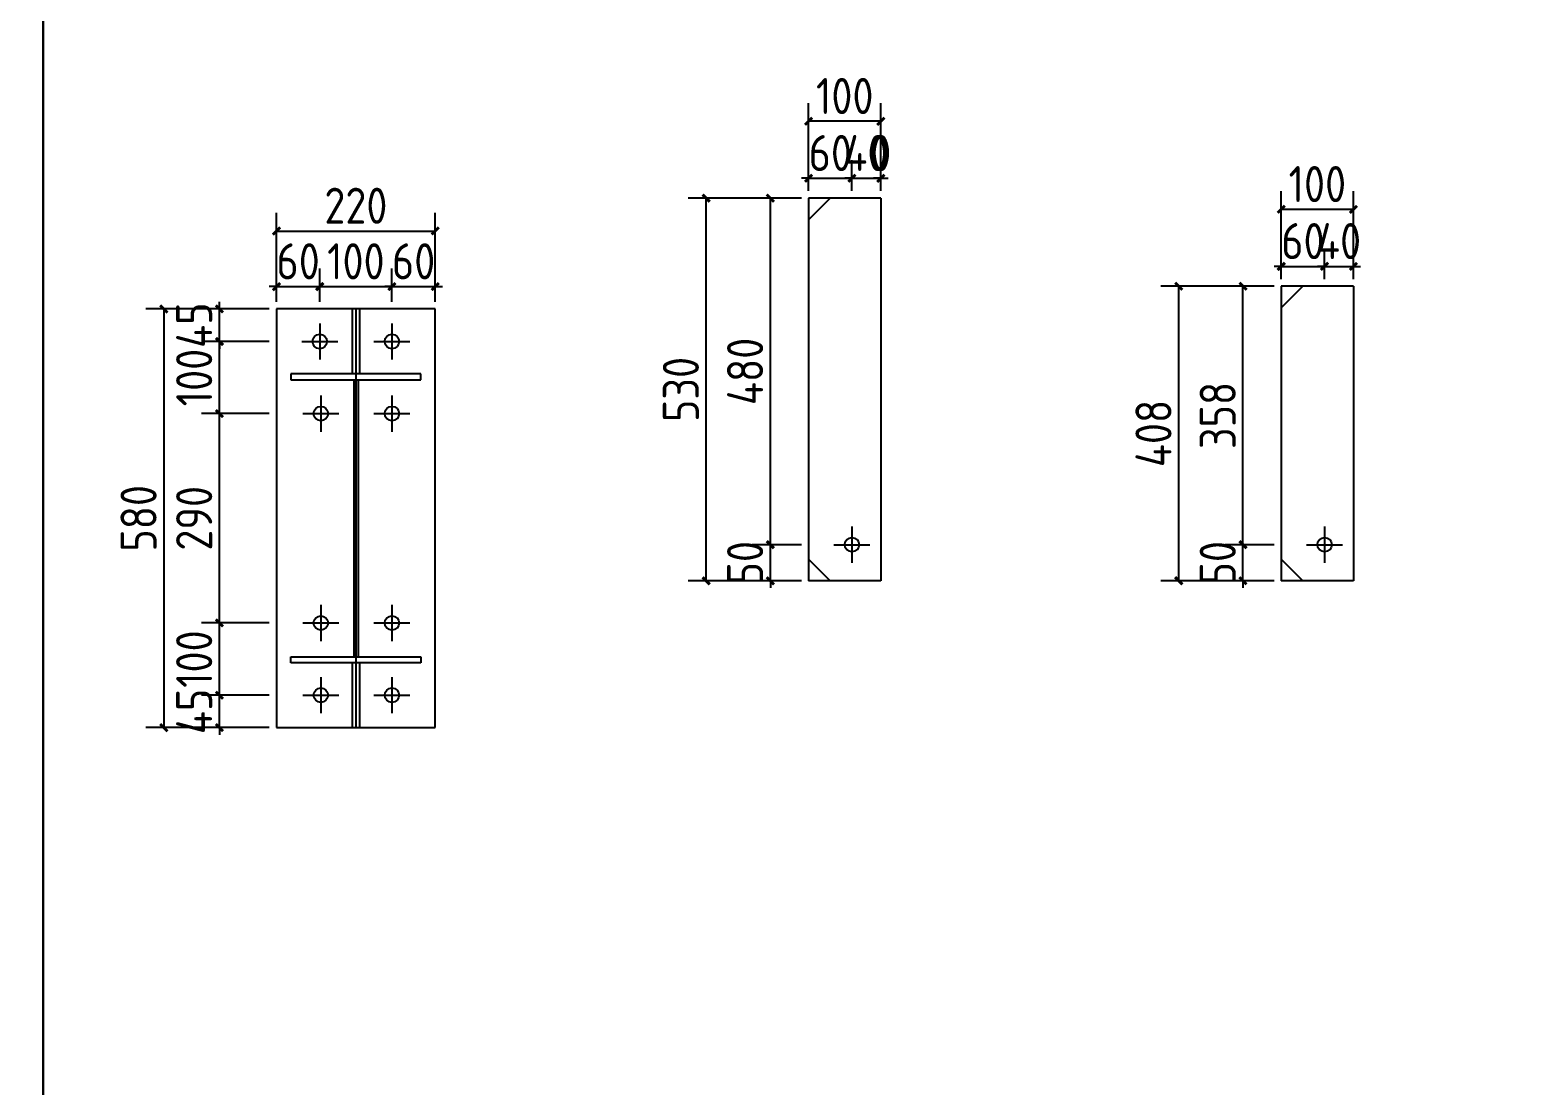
# Model space of a CAD drawing. Extents: x 411778 to 673094, y -11605 to 324395.
# Drawn here: x 449332 to 453501, y 111858 to 114783 of the extents above; entities that cross this region are included whole.
import ezdxf

# ---------------------------------------------------------------- set-up
doc = ezdxf.new("R2010")
doc.units = 0
doc.header["$LTSCALE"] = 1000
doc.header["$MEASUREMENT"] = 0
doc.styles.get("Standard").update_dxf_attribs({"font": 'gbenor.shx', "bigfont": 'gbcbig.shx'})
doc.dimstyles.get("Standard").update_dxf_attribs({"dimscale": 100, "dimtxt": 3.5, "dimasz": 1, "dimexe": 2.5, "dimexo": 3, "dimgap": 1.5, "dimtad": 1, "dimdec": 0, "dimzin": 0, "dimdsep": 46, "dimtxsty": 'Standard', "dimblk": 'ARCHTICK', "dimcen": 0.09, "dimadec": 0, "dimazin": 0, "dimtfac": 1, "dimtdec": 0, "dimtix": 1, "dimtmove": 2, "dimatfit": 3, "dimfxl": 1, "dimtolj": 1, "dimtzin": 0, "dimarcsym": 0})

# ---------------------------------------------------------------- blocks, each defined once
blk = doc.blocks.new('_ArchTick')
at = {"color": 0, "linetype": 'ByBlock', "const_width": 0.4}
blk.add_lwpolyline([(-0.5, -0.5), (0.5, 0.5)], dxfattribs=at)
blk = doc.blocks.new('*D1028')
at = {"color": 3, "lineweight": -2}
for p, q in [((449856.5, 112940.5), (449856.5, 112960.5)), ((449994.5, 112940.5), (449806.5, 112940.5)), ((449856.5, 112850.5), (449856.5, 112940.5)), ((449994.5, 112850.5), (449806.5, 112850.5)), ((449856.5, 112850.5), (449856.5, 112830.5))]:
    blk.add_line(p, q, dxfattribs=at)
at = {"layer": 'Defpoints', "color": 0}
for p in [(449856.5, 112940.5), (450014.5, 112940.5), (450014.5, 112850.5)]:
    blk.add_point(p, dxfattribs=at)
at = {"color": 3, "lineweight": -2, "xscale": 20, "yscale": 20, "zscale": 20}
for p, rotation in [((449856.5, 112940.5), 270), ((449856.5, 112850.5), 90)]:
    blk.add_blockref('_ArchTick', p, dxfattribs=dict(at, rotation=rotation))
at = {"color": 0, "insert": (449786.5, 112895.5), "char_height": 100, "attachment_point": 5, "rotation": 90}
blk.add_mtext('\\A1;45', dxfattribs=at)
blk = doc.blocks.new('*D1000')
at = {"color": 3, "lineweight": -2}
for p, q in [((449994.5, 113140.5), (449806.5, 113140.5)), ((449856.5, 112940.5), (449856.5, 113140.5)), ((449994.5, 112940.5), (449806.5, 112940.5))]:
    blk.add_line(p, q, dxfattribs=at)
at = {"layer": 'Defpoints', "color": 0}
for p in [(449856.5, 113140.5), (450014.5, 113140.5), (450014.5, 112940.5)]:
    blk.add_point(p, dxfattribs=at)
at = {"color": 3, "lineweight": -2, "xscale": 20, "yscale": 20, "zscale": 20}
for p, rotation in [((449856.5, 113140.5), 90), ((449856.5, 112940.5), 270)]:
    blk.add_blockref('_ArchTick', p, dxfattribs=dict(at, rotation=rotation))
at = {"color": 0, "insert": (449786.5, 113040.5), "char_height": 100, "attachment_point": 5, "rotation": 90}
blk.add_mtext('\\A1;100', dxfattribs=at)
blk = doc.blocks.new('*D1001')
at = {"color": 3, "lineweight": -2}
for p, q in [((449994.5, 113720.5), (449806.5, 113720.5)), ((449856.5, 113140.5), (449856.5, 113720.5)), ((449994.5, 113140.5), (449806.5, 113140.5))]:
    blk.add_line(p, q, dxfattribs=at)
at = {"layer": 'Defpoints', "color": 0}
for p in [(449856.5, 113720.5), (450014.5, 113720.5), (450014.5, 113140.5)]:
    blk.add_point(p, dxfattribs=at)
at = {"color": 3, "lineweight": -2, "xscale": 20, "yscale": 20, "zscale": 20}
for p, rotation in [((449856.5, 113720.5), 90), ((449856.5, 113140.5), 270)]:
    blk.add_blockref('_ArchTick', p, dxfattribs=dict(at, rotation=rotation))
at = {"color": 0, "insert": (449786.5, 113430.5), "char_height": 100, "attachment_point": 5, "rotation": 90}
blk.add_mtext('\\A1;290', dxfattribs=at)
blk = doc.blocks.new('*D1002')
at = {"color": 3, "lineweight": -2}
for p, q in [((449994.5, 113920.5), (449806.5, 113920.5)), ((449856.5, 113720.5), (449856.5, 113920.5)), ((449994.5, 113720.5), (449806.5, 113720.5))]:
    blk.add_line(p, q, dxfattribs=at)
at = {"layer": 'Defpoints', "color": 0}
for p in [(449856.5, 113920.5), (450014.5, 113920.5), (450014.5, 113720.5)]:
    blk.add_point(p, dxfattribs=at)
at = {"color": 3, "lineweight": -2, "xscale": 20, "yscale": 20, "zscale": 20}
for p, rotation in [((449856.5, 113920.5), 90), ((449856.5, 113720.5), 270)]:
    blk.add_blockref('_ArchTick', p, dxfattribs=dict(at, rotation=rotation))
at = {"color": 0, "insert": (449786.5, 113820.5), "char_height": 100, "attachment_point": 5, "rotation": 90}
blk.add_mtext('\\A1;100', dxfattribs=at)
blk = doc.blocks.new('*D1029')
at = {"color": 3, "lineweight": -2}
for p, q in [((449994.5, 114010.5), (449806.5, 114010.5)), ((449856.5, 114010.5), (449856.5, 114030.5)), ((449856.5, 113920.5), (449856.5, 114010.5)), ((449994.5, 113920.5), (449806.5, 113920.5)), ((449856.5, 113920.5), (449856.5, 113900.5))]:
    blk.add_line(p, q, dxfattribs=at)
at = {"layer": 'Defpoints', "color": 0}
for p in [(449856.5, 114010.5), (450014.5, 114010.5), (450014.5, 113920.5)]:
    blk.add_point(p, dxfattribs=at)
at = {"color": 3, "lineweight": -2, "xscale": 20, "yscale": 20, "zscale": 20}
for p, rotation in [((449856.5, 114010.5), 270), ((449856.5, 113920.5), 90)]:
    blk.add_blockref('_ArchTick', p, dxfattribs=dict(at, rotation=rotation))
at = {"color": 0, "insert": (449786.5, 113965.5), "char_height": 100, "attachment_point": 5, "rotation": 90}
blk.add_mtext('\\A1;45', dxfattribs=at)
blk = doc.blocks.new('*D1003')
at = {"color": 3, "lineweight": -2}
for p, q in [((450014.5, 114030.5), (450014.5, 114122.5)), ((450134.5, 114030.5), (450134.5, 114122.5)), ((450014.5, 114072.5), (449994.5, 114072.5)), ((450014.5, 114072.5), (450134.5, 114072.5)), ((450134.5, 114072.5), (450154.5, 114072.5))]:
    blk.add_line(p, q, dxfattribs=at)
at = {"layer": 'Defpoints', "color": 0}
for p in [(450134.5, 114072.5), (450014.5, 114010.5), (450134.5, 114010.5)]:
    blk.add_point(p, dxfattribs=at)
at = {"color": 3, "lineweight": -2, "xscale": 20, "yscale": 20, "zscale": 20}
blk.add_blockref('_ArchTick', (450014.5, 114072.5), dxfattribs=at)
at = {"color": 3, "lineweight": -2, "xscale": 20, "yscale": 20, "zscale": 20, "rotation": 180}
blk.add_blockref('_ArchTick', (450134.5, 114072.5), dxfattribs=at)
at = {"color": 0, "insert": (450074.5, 114142.5), "char_height": 100, "attachment_point": 5}
blk.add_mtext('\\A1;60', dxfattribs=at)
blk = doc.blocks.new('*D1004')
at = {"color": 3, "lineweight": -2}
for p, q in [((450134.5, 114030.5), (450134.5, 114122.5)), ((450334.5, 114030.5), (450334.5, 114122.5)), ((450134.5, 114072.5), (450334.5, 114072.5))]:
    blk.add_line(p, q, dxfattribs=at)
at = {"layer": 'Defpoints', "color": 0}
for p in [(450334.5, 114072.5), (450134.5, 114010.5), (450334.5, 114010.5)]:
    blk.add_point(p, dxfattribs=at)
at = {"color": 3, "lineweight": -2, "xscale": 20, "yscale": 20, "zscale": 20, "rotation": 180}
blk.add_blockref('_ArchTick', (450134.5, 114072.5), dxfattribs=at)
at = {"color": 3, "lineweight": -2, "xscale": 20, "yscale": 20, "zscale": 20}
blk.add_blockref('_ArchTick', (450334.5, 114072.5), dxfattribs=at)
at = {"color": 0, "insert": (450234.5, 114142.5), "char_height": 100, "attachment_point": 5}
blk.add_mtext('\\A1;100', dxfattribs=at)
blk = doc.blocks.new('*D1030')
at = {"color": 3, "lineweight": -2}
for p, q in [((450334.5, 114030.5), (450334.5, 114122.5)), ((450454.5, 114030.5), (450454.5, 114122.5)), ((450334.5, 114072.5), (450314.5, 114072.5)), ((450334.5, 114072.5), (450454.5, 114072.5)), ((450454.5, 114072.5), (450474.5, 114072.5))]:
    blk.add_line(p, q, dxfattribs=at)
at = {"layer": 'Defpoints', "color": 0}
for p in [(450454.5, 114072.5), (450334.5, 114010.5), (450454.5, 114010.5)]:
    blk.add_point(p, dxfattribs=at)
at = {"color": 3, "lineweight": -2, "xscale": 20, "yscale": 20, "zscale": 20}
blk.add_blockref('_ArchTick', (450334.5, 114072.5), dxfattribs=at)
at = {"color": 3, "lineweight": -2, "xscale": 20, "yscale": 20, "zscale": 20, "rotation": 180}
blk.add_blockref('_ArchTick', (450454.5, 114072.5), dxfattribs=at)
at = {"color": 0, "insert": (450394.5, 114142.5), "char_height": 100, "attachment_point": 5}
blk.add_mtext('\\A1;60', dxfattribs=at)
blk = doc.blocks.new('*D1031')
at = {"color": 3, "lineweight": -2}
for p, q in [((450014.5, 114030.5), (450014.5, 114276.5)), ((450454.5, 114030.5), (450454.5, 114276.5)), ((450014.5, 114226.5), (450454.5, 114226.5))]:
    blk.add_line(p, q, dxfattribs=at)
at = {"layer": 'Defpoints', "color": 0}
for p in [(450454.5, 114226.5), (450014.5, 114010.5), (450454.5, 114010.5)]:
    blk.add_point(p, dxfattribs=at)
at = {"color": 3, "lineweight": -2, "xscale": 20, "yscale": 20, "zscale": 20, "rotation": 180}
blk.add_blockref('_ArchTick', (450014.5, 114226.5), dxfattribs=at)
at = {"color": 3, "lineweight": -2, "xscale": 20, "yscale": 20, "zscale": 20}
blk.add_blockref('_ArchTick', (450454.5, 114226.5), dxfattribs=at)
at = {"color": 0, "insert": (450234.5, 114296.5), "char_height": 100, "attachment_point": 5}
blk.add_mtext('\\A1;220', dxfattribs=at)
blk = doc.blocks.new('*D1032')
at = {"color": 3, "lineweight": -2}
for p, q in [((449994.5, 114010.5), (449652.5, 114010.5)), ((449702.5, 114010.5), (449702.5, 112850.5)), ((449994.5, 112850.5), (449652.5, 112850.5))]:
    blk.add_line(p, q, dxfattribs=at)
at = {"layer": 'Defpoints', "color": 0}
for p in [(450014.5, 114010.5), (449702.5, 112850.5), (450014.5, 112850.5)]:
    blk.add_point(p, dxfattribs=at)
at = {"color": 3, "lineweight": -2, "xscale": 20, "yscale": 20, "zscale": 20}
for p, rotation in [((449702.5, 114010.5), 90), ((449702.5, 112850.5), 270)]:
    blk.add_blockref('_ArchTick', p, dxfattribs=dict(at, rotation=rotation))
at = {"color": 0, "insert": (449632.5, 113430.5), "char_height": 100, "attachment_point": 5, "rotation": 90}
blk.add_mtext('\\A1;580', dxfattribs=at)
blk = doc.blocks.new('*D1478')
at = {"color": 3, "lineweight": -2}
for p, q in [((451383, 113357.5), (451383, 113377.5)), ((451469, 113357.5), (451333, 113357.5)), ((451383, 113257.5), (451383, 113357.5)), ((451469, 113257.5), (451333, 113257.5)), ((451383, 113257.5), (451383, 113237.5))]:
    blk.add_line(p, q, dxfattribs=at)
at = {"layer": 'Defpoints', "color": 0}
for p in [(451383, 113357.5), (451489, 113357.5), (451489, 113257.5)]:
    blk.add_point(p, dxfattribs=at)
at = {"color": 3, "lineweight": -2, "xscale": 20, "yscale": 20, "zscale": 20}
for p, rotation in [((451383, 113357.5), 270), ((451383, 113257.5), 90)]:
    blk.add_blockref('_ArchTick', p, dxfattribs=dict(at, rotation=rotation))
at = {"color": 0, "insert": (451313, 113307.5), "char_height": 100, "attachment_point": 5, "rotation": 90}
blk.add_mtext('\\A1;50', dxfattribs=at)
blk = doc.blocks.new('*D1479')
at = {"color": 3, "lineweight": -2}
for p, q in [((451469, 114317.5), (451333, 114317.5)), ((451383, 113357.5), (451383, 114317.5)), ((451469, 113357.5), (451333, 113357.5))]:
    blk.add_line(p, q, dxfattribs=at)
at = {"layer": 'Defpoints', "color": 0}
for p in [(451383, 114317.5), (451489, 114317.5), (451489, 113357.5)]:
    blk.add_point(p, dxfattribs=at)
at = {"color": 3, "lineweight": -2, "xscale": 20, "yscale": 20, "zscale": 20}
for p, rotation in [((451383, 114317.5), 90), ((451383, 113357.5), 270)]:
    blk.add_blockref('_ArchTick', p, dxfattribs=dict(at, rotation=rotation))
at = {"color": 0, "insert": (451313, 113837.5), "char_height": 100, "attachment_point": 5, "rotation": 90}
blk.add_mtext('\\A1;480', dxfattribs=at)
blk = doc.blocks.new('*D1480')
at = {"color": 3, "lineweight": -2}
for p, q in [((451469, 114317.5), (451155, 114317.5)), ((451205, 113257.5), (451205, 114317.5)), ((451469, 113257.5), (451155, 113257.5))]:
    blk.add_line(p, q, dxfattribs=at)
at = {"layer": 'Defpoints', "color": 0}
for p in [(451205, 114317.5), (451489, 114317.5), (451489, 113257.5)]:
    blk.add_point(p, dxfattribs=at)
at = {"color": 3, "lineweight": -2, "xscale": 20, "yscale": 20, "zscale": 20}
for p, rotation in [((451205, 114317.5), 90), ((451205, 113257.5), 270)]:
    blk.add_blockref('_ArchTick', p, dxfattribs=dict(at, rotation=rotation))
at = {"color": 0, "insert": (451135, 113787.5), "char_height": 100, "attachment_point": 5, "rotation": 90}
blk.add_mtext('\\A1;530', dxfattribs=at)
blk = doc.blocks.new('*D1469')
at = {"color": 3, "lineweight": -2}
for p, q in [((451489, 114337.5), (451489, 114422.5)), ((451609, 114337.5), (451609, 114422.5)), ((451489, 114372.5), (451469, 114372.5)), ((451489, 114372.5), (451609, 114372.5)), ((451609, 114372.5), (451629, 114372.5))]:
    blk.add_line(p, q, dxfattribs=at)
at = {"layer": 'Defpoints', "color": 0}
for p in [(451609, 114372.5), (451489, 114317.5), (451609, 114317.5)]:
    blk.add_point(p, dxfattribs=at)
at = {"color": 3, "lineweight": -2, "xscale": 20, "yscale": 20, "zscale": 20}
blk.add_blockref('_ArchTick', (451489, 114372.5), dxfattribs=at)
at = {"color": 3, "lineweight": -2, "xscale": 20, "yscale": 20, "zscale": 20, "rotation": 180}
blk.add_blockref('_ArchTick', (451609, 114372.5), dxfattribs=at)
at = {"color": 0, "insert": (451549, 114442.5), "char_height": 100, "attachment_point": 5}
blk.add_mtext('\\A1;60', dxfattribs=at)
blk = doc.blocks.new('*D1481')
at = {"color": 3, "lineweight": -2}
for p, q in [((451609, 114337.5), (451609, 114422.5)), ((451689, 114337.5), (451689, 114422.5)), ((451609, 114372.5), (451589, 114372.5)), ((451609, 114372.5), (451689, 114372.5)), ((451689, 114372.5), (451709, 114372.5))]:
    blk.add_line(p, q, dxfattribs=at)
at = {"layer": 'Defpoints', "color": 0}
for p in [(451689, 114372.5), (451609, 114317.5), (451689, 114317.5)]:
    blk.add_point(p, dxfattribs=at)
at = {"color": 3, "lineweight": -2, "xscale": 20, "yscale": 20, "zscale": 20}
blk.add_blockref('_ArchTick', (451609, 114372.5), dxfattribs=at)
at = {"color": 3, "lineweight": -2, "xscale": 20, "yscale": 20, "zscale": 20, "rotation": 180}
blk.add_blockref('_ArchTick', (451689, 114372.5), dxfattribs=at)
at = {"color": 0, "insert": (451649, 114442.5), "char_height": 100, "attachment_point": 5}
blk.add_mtext('\\A1;40', dxfattribs=at)
blk = doc.blocks.new('*D1482')
at = {"color": 3, "lineweight": -2}
for p, q in [((451689, 114337.5), (451689, 114422.5)), ((451689, 114392.5), (451689, 114422.5)), ((451689, 114372.5), (451669, 114372.5)), ((451689, 114372.5), (451709, 114372.5))]:
    blk.add_line(p, q, dxfattribs=at)
at = {"layer": 'Defpoints', "color": 0}
for p in [(451689, 114372.5), (451689, 114372.5), (451689, 114317.5)]:
    blk.add_point(p, dxfattribs=at)
at = {"color": 3, "lineweight": -2, "xscale": 20, "yscale": 20, "zscale": 20}
blk.add_blockref('_ArchTick', (451689, 114372.5), dxfattribs=at)
at = {"color": 3, "lineweight": -2, "xscale": 20, "yscale": 20, "zscale": 20, "rotation": 180}
blk.add_blockref('_ArchTick', (451689, 114372.5), dxfattribs=at)
at = {"color": 0, "insert": (451689, 114442.5), "char_height": 100, "attachment_point": 5}
blk.add_mtext('\\A1;0', dxfattribs=at)
blk = doc.blocks.new('*D1483')
at = {"color": 3, "lineweight": -2}
for p, q in [((451489, 114337.5), (451489, 114580.5)), ((451689, 114337.5), (451689, 114580.5)), ((451689, 114530.5), (451489, 114530.5))]:
    blk.add_line(p, q, dxfattribs=at)
at = {"layer": 'Defpoints', "color": 0}
for p in [(451489, 114530.5), (451489, 114317.5), (451689, 114317.5)]:
    blk.add_point(p, dxfattribs=at)
at = {"color": 3, "lineweight": -2, "xscale": 20, "yscale": 20, "zscale": 20, "rotation": 180}
blk.add_blockref('_ArchTick', (451489, 114530.5), dxfattribs=at)
at = {"color": 3, "lineweight": -2, "xscale": 20, "yscale": 20, "zscale": 20}
blk.add_blockref('_ArchTick', (451689, 114530.5), dxfattribs=at)
at = {"color": 0, "insert": (451589, 114600.5), "char_height": 100, "attachment_point": 5}
blk.add_mtext('\\A1;100', dxfattribs=at)
blk = doc.blocks.new('*D1490')
at = {"color": 3, "lineweight": -2}
for p, q in [((452692.5, 113357.5), (452692.5, 113377.5)), ((452778.5, 113357.5), (452642.5, 113357.5)), ((452692.5, 113257.5), (452692.5, 113357.5)), ((452778.5, 113257.5), (452642.5, 113257.5)), ((452692.5, 113257.5), (452692.5, 113237.5))]:
    blk.add_line(p, q, dxfattribs=at)
at = {"layer": 'Defpoints', "color": 0}
for p in [(452692.5, 113357.5), (452798.5, 113357.5), (452798.5, 113257.5)]:
    blk.add_point(p, dxfattribs=at)
at = {"color": 3, "lineweight": -2, "xscale": 20, "yscale": 20, "zscale": 20}
for p, rotation in [((452692.5, 113357.5), 270), ((452692.5, 113257.5), 90)]:
    blk.add_blockref('_ArchTick', p, dxfattribs=dict(at, rotation=rotation))
at = {"color": 0, "insert": (452622.5, 113307.5), "char_height": 100, "attachment_point": 5, "rotation": 90}
blk.add_mtext('\\A1;50', dxfattribs=at)
blk = doc.blocks.new('*D1491')
at = {"color": 3, "lineweight": -2}
for p, q in [((452778.5, 114073.5), (452642.5, 114073.5)), ((452692.5, 113357.5), (452692.5, 114073.5)), ((452778.5, 113357.5), (452642.5, 113357.5))]:
    blk.add_line(p, q, dxfattribs=at)
at = {"layer": 'Defpoints', "color": 0}
for p in [(452692.5, 114073.5), (452798.5, 114073.5), (452798.5, 113357.5)]:
    blk.add_point(p, dxfattribs=at)
at = {"color": 3, "lineweight": -2, "xscale": 20, "yscale": 20, "zscale": 20}
for p, rotation in [((452692.5, 114073.5), 90), ((452692.5, 113357.5), 270)]:
    blk.add_blockref('_ArchTick', p, dxfattribs=dict(at, rotation=rotation))
at = {"color": 0, "insert": (452622.5, 113715.5), "char_height": 100, "attachment_point": 5, "rotation": 90}
blk.add_mtext('\\A1;358', dxfattribs=at)
blk = doc.blocks.new('*D1492')
at = {"color": 3, "lineweight": -2}
for p, q in [((452778.5, 114073.5), (452464.5, 114073.5)), ((452514.5, 113257.5), (452514.5, 114073.5)), ((452778.5, 113257.5), (452464.5, 113257.5))]:
    blk.add_line(p, q, dxfattribs=at)
at = {"layer": 'Defpoints', "color": 0}
for p in [(452514.5, 114073.5), (452798.5, 114073.5), (452798.5, 113257.5)]:
    blk.add_point(p, dxfattribs=at)
at = {"color": 3, "lineweight": -2, "xscale": 20, "yscale": 20, "zscale": 20}
for p, rotation in [((452514.5, 114073.5), 90), ((452514.5, 113257.5), 270)]:
    blk.add_blockref('_ArchTick', p, dxfattribs=dict(at, rotation=rotation))
at = {"color": 0, "insert": (452444.5, 113665.5), "char_height": 100, "attachment_point": 5, "rotation": 90}
blk.add_mtext('\\A1;408', dxfattribs=at)
blk = doc.blocks.new('*D1471')
at = {"color": 3, "lineweight": -2}
for p, q in [((452798.5, 114093.5), (452798.5, 114178.5)), ((452918.5, 114093.5), (452918.5, 114178.5)), ((452798.5, 114128.5), (452778.5, 114128.5)), ((452798.5, 114128.5), (452918.5, 114128.5)), ((452918.5, 114128.5), (452938.5, 114128.5))]:
    blk.add_line(p, q, dxfattribs=at)
at = {"layer": 'Defpoints', "color": 0}
for p in [(452918.5, 114128.5), (452798.5, 114073.5), (452918.5, 114073.5)]:
    blk.add_point(p, dxfattribs=at)
at = {"color": 3, "lineweight": -2, "xscale": 20, "yscale": 20, "zscale": 20}
blk.add_blockref('_ArchTick', (452798.5, 114128.5), dxfattribs=at)
at = {"color": 3, "lineweight": -2, "xscale": 20, "yscale": 20, "zscale": 20, "rotation": 180}
blk.add_blockref('_ArchTick', (452918.5, 114128.5), dxfattribs=at)
at = {"color": 0, "insert": (452858.5, 114198.5), "char_height": 100, "attachment_point": 5}
blk.add_mtext('\\A1;60', dxfattribs=at)
blk = doc.blocks.new('*D1493')
at = {"color": 3, "lineweight": -2}
for p, q in [((452918.5, 114093.5), (452918.5, 114178.5)), ((452998.5, 114093.5), (452998.5, 114178.5)), ((452918.5, 114128.5), (452898.5, 114128.5)), ((452918.5, 114128.5), (452998.5, 114128.5)), ((452998.5, 114128.5), (453018.5, 114128.5))]:
    blk.add_line(p, q, dxfattribs=at)
at = {"layer": 'Defpoints', "color": 0}
for p in [(452998.5, 114128.5), (452918.5, 114073.5), (452998.5, 114073.5)]:
    blk.add_point(p, dxfattribs=at)
at = {"color": 3, "lineweight": -2, "xscale": 20, "yscale": 20, "zscale": 20}
blk.add_blockref('_ArchTick', (452918.5, 114128.5), dxfattribs=at)
at = {"color": 3, "lineweight": -2, "xscale": 20, "yscale": 20, "zscale": 20, "rotation": 180}
blk.add_blockref('_ArchTick', (452998.5, 114128.5), dxfattribs=at)
at = {"color": 0, "insert": (452958.5, 114198.5), "char_height": 100, "attachment_point": 5}
blk.add_mtext('\\A1;40', dxfattribs=at)
blk = doc.blocks.new('*D1495')
at = {"color": 3, "lineweight": -2}
for p, q in [((452798.5, 114093.5), (452798.5, 114336.5)), ((452998.5, 114093.5), (452998.5, 114336.5)), ((452998.5, 114286.5), (452798.5, 114286.5))]:
    blk.add_line(p, q, dxfattribs=at)
at = {"layer": 'Defpoints', "color": 0}
for p in [(452798.5, 114286.5), (452798.5, 114073.5), (452998.5, 114073.5)]:
    blk.add_point(p, dxfattribs=at)
at = {"color": 3, "lineweight": -2, "xscale": 20, "yscale": 20, "zscale": 20, "rotation": 180}
blk.add_blockref('_ArchTick', (452798.5, 114286.5), dxfattribs=at)
at = {"color": 3, "lineweight": -2, "xscale": 20, "yscale": 20, "zscale": 20}
blk.add_blockref('_ArchTick', (452998.5, 114286.5), dxfattribs=at)
at = {"color": 0, "insert": (452898.5, 114356.5), "char_height": 100, "attachment_point": 5}
blk.add_mtext('\\A1;100', dxfattribs=at)

msp = doc.modelspace()

# ---------------------------------------------------------------- linework, layer by layer
for p, q in [((451689, 114317.5), (451489, 114317.5)), ((451489, 114317.5), (451489, 113257.5)), ((451489, 114257.5), (451549, 114317.5)), ((451689, 114317.5), (451689, 113257.5)), ((452998.5, 114073.5), (452798.5, 114073.5)), ((452798.5, 114073.5), (452798.5, 113257.5)), ((452798.5, 114013.5), (452858.5, 114073.5)), ((452998.5, 114073.5), (452998.5, 113257.5)), ((450014.5, 114010.5), (450014.5, 112850.5)), ((450454.5, 114010.5), (450014.5, 114010.5)), ((450224.5, 114010.5), (450224.5, 113830.5)), ((450244.5, 114010.5), (450244.5, 113830.5)), ((450454.5, 112850.5), (450454.5, 114010.5)), ((450134.5, 113970.5), (450134.5, 113870.5)), ((450334.5, 113970.5), (450334.5, 113870.5)), ((450084.5, 113920.5), (450184.5, 113920.5)), ((450284.5, 113920.5), (450384.5, 113920.5)), ((450137.5, 113770.5), (450137.5, 113670.5)), ((450334.5, 113770.5), (450334.5, 113670.5)), ((450087.5, 113720.5), (450187.5, 113720.5)), ((450284.5, 113720.5), (450384.5, 113720.5)), ((451609, 113407.5), (451609, 113307.5)), ((452918.5, 113407.5), (452918.5, 113307.5)), ((451559, 113357.5), (451659, 113357.5)), ((452868.5, 113357.5), (452968.5, 113357.5)), ((451489, 113317.5), (451549, 113257.5)), ((452798.5, 113317.5), (452858.5, 113257.5)), ((451689, 113257.5), (451489, 113257.5)), ((452998.5, 113257.5), (452798.5, 113257.5)), ((450137.5, 113190.5), (450137.5, 113090.5)), ((450334.5, 113190.5), (450334.5, 113090.5)), ((450087.5, 113140.5), (450187.5, 113140.5)), ((450284.5, 113140.5), (450384.5, 113140.5)), ((450224.5, 113030.5), (450224.5, 112850.5)), ((450244.5, 113030.5), (450244.5, 112850.5)), ((450137.5, 112990.5), (450137.5, 112890.5)), ((450334.5, 112990.5), (450334.5, 112890.5)), ((450087.5, 112940.5), (450187.5, 112940.5)), ((450284.5, 112940.5), (450384.5, 112940.5)), ((450014.5, 112850.5), (450454.5, 112850.5))]:
    msp.add_line(p, q)
at = {"color": 1}
msp.add_line((450234.5, 114010.5), (450234.5, 112850.5), dxfattribs=at)
at = {"color": 4}
for p, q in [((450414.5, 113830.5), (450054.5, 113830.5)), ((450054.5, 113830.5), (450054.5, 113814.5)), ((450414.5, 113814.5), (450414.5, 113830.5)), ((450054.5, 113814.5), (450414.5, 113814.5)), ((450228.5, 113814.5), (450228.5, 113046.5)), ((450240.5, 113814.5), (450240.5, 113046.5)), ((450054.5, 113030.5), (450054.5, 113046.5)), ((450054.5, 113046.5), (450414.5, 113046.5)), ((450414.5, 113046.5), (450414.5, 113030.5)), ((450414.5, 113030.5), (450054.5, 113030.5))]:
    msp.add_line(p, q, dxfattribs=at)
for points in [[(440968.5, 122873), (449368.5, 122873), (449368.5, 110993), (440968.5, 110993)], [(449368.5, 122873), (457768.5, 122873), (457768.5, 110993), (449368.5, 110993)]]:
    msp.add_lwpolyline(points, close=True)
for centre in [(450134.5, 113920.5), (450334.5, 113920.5), (450137.5, 113720.5), (450334.5, 113720.5), (451609, 113357.5), (452918.5, 113357.5), (450137.5, 113140.5), (450334.5, 113140.5), (450137.5, 112940.5), (450334.5, 112940.5)]:
    msp.add_circle(centre, 20)

# ---------------------------------------------------------------- dimensions: what is measured, and where the dimension line sits
for p1, p2, distance, picture, middle in [((451689, 114317.5), (451489, 114317.5), -213, '*D1483', (451589, 114600.5)), ((452998.5, 114073.5), (452798.5, 114073.5), -213, '*D1495', (452898.5, 114356.5)), ((450014.5, 114010.5), (450454.5, 114010.5), 216, '*D1031', (450234.5, 114296.5)), ((451489, 113257.5), (451489, 114317.5), 284, '*D1480', (451135, 113787.5)), ((452798.5, 113257.5), (452798.5, 114073.5), 284, '*D1492', (452444.5, 113665.5)), ((450014.5, 114010.5), (450014.5, 112850.5), -312, '*D1032', (449632.5, 113430.5))]:
    dim = msp.add_aligned_dim(p1=p1, p2=p2, distance=distance, dimstyle='Standard', override={"dimtxt": 1, "dimasz": 0.2, "dimexe": 0.5, "dimexo": 0.2, "dimgap": 0.2, "dimlfac": 0.5, "dimclrd": 3, "dimclre": 3})
    dim.commit()
    dim.dimension.update_dxf_attribs({"geometry": picture, "text_midpoint": middle})
for base, p1, p2, picture, middle in [((451609, 114372.5), (451489, 114317.5), (451609, 114317.5), '*D1469', (451549, 114442.5)), ((451689, 114372.5), (451609, 114317.5), (451689, 114317.5), '*D1481', (451649, 114442.5)), ((451689, 114372.5), (451689, 114317.5), (451689, 114372.5), '*D1482', (451689, 114442.5)), ((452918.5, 114128.5), (452798.5, 114073.5), (452918.5, 114073.5), '*D1471', (452858.5, 114198.5)), ((452998.5, 114128.5), (452918.5, 114073.5), (452998.5, 114073.5), '*D1493', (452958.5, 114198.5)), ((450134.5, 114072.5), (450014.5, 114010.5), (450134.5, 114010.5), '*D1003', (450074.5, 114142.5)), ((450334.5, 114072.5), (450134.5, 114010.5), (450334.5, 114010.5), '*D1004', (450234.5, 114142.5)), ((450454.5, 114072.5), (450334.5, 114010.5), (450454.5, 114010.5), '*D1030', (450394.5, 114142.5))]:
    dim = msp.add_linear_dim(base=base, p1=p1, p2=p2, dimstyle='Standard', override={"dimtxt": 1, "dimasz": 0.2, "dimexe": 0.5, "dimexo": 0.2, "dimgap": 0.2, "dimlfac": 0.5, "dimclrd": 3, "dimclre": 3})
    dim.commit()
    dim.dimension.update_dxf_attribs({"geometry": picture, "text_midpoint": middle})
for base, p1, p2, picture, middle in [((451383, 114317.5), (451489, 113357.5), (451489, 114317.5), '*D1479', (451313, 113837.5)), ((452692.5, 114073.5), (452798.5, 113357.5), (452798.5, 114073.5), '*D1491', (452622.5, 113715.5)), ((449856.5, 114010.5), (450014.5, 113920.5), (450014.5, 114010.5), '*D1029', (449786.5, 113965.5)), ((449856.5, 113920.5), (450014.5, 113720.5), (450014.5, 113920.5), '*D1002', (449786.5, 113820.5)), ((449856.5, 113720.5), (450014.5, 113140.5), (450014.5, 113720.5), '*D1001', (449786.5, 113430.5)), ((451383, 113357.5), (451489, 113257.5), (451489, 113357.5), '*D1478', (451313, 113307.5)), ((452692.5, 113357.5), (452798.5, 113257.5), (452798.5, 113357.5), '*D1490', (452622.5, 113307.5)), ((449856.5, 113140.5), (450014.5, 112940.5), (450014.5, 113140.5), '*D1000', (449786.5, 113040.5)), ((449856.5, 112940.5), (450014.5, 112850.5), (450014.5, 112940.5), '*D1028', (449786.5, 112895.5))]:
    dim = msp.add_linear_dim(base=base, p1=p1, p2=p2, angle=90, dimstyle='Standard', override={"dimtxt": 1, "dimasz": 0.2, "dimexe": 0.5, "dimexo": 0.2, "dimgap": 0.2, "dimlfac": 0.5, "dimclrd": 3, "dimclre": 3})
    dim.commit()
    dim.dimension.update_dxf_attribs({"geometry": picture, "text_midpoint": middle})

doc.saveas('drawing.dxf')
